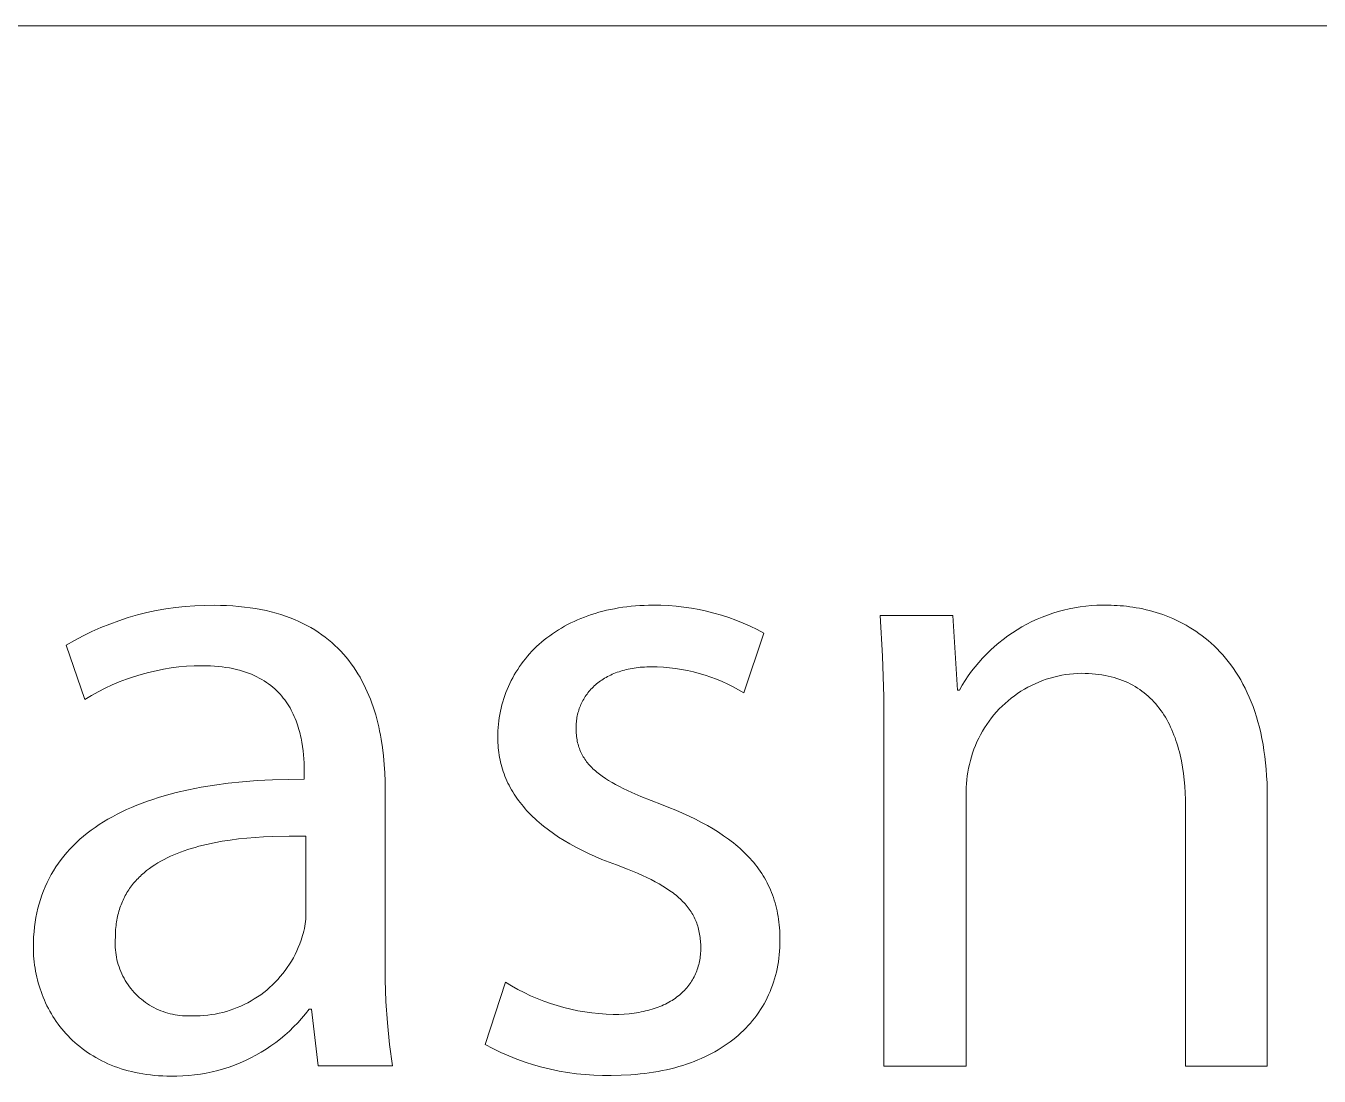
# Model space of a CAD drawing. Header units: millimetres. Extents: x -1893 to 2799, y -925 to 2353.
# Drawn here: x 2070.7 to 2136, y -846.5 to -793.5 of the extents above; entities that cross this region are included whole.
import ezdxf

# ---------------------------------------------------------------- set-up
doc = ezdxf.new("R2010")
doc.units = ezdxf.units.MM
doc.header["$MEASUREMENT"] = 0
doc.layers.add('Domyślny', color=7, linetype='Continuous', true_color=0x000000)

msp = doc.modelspace()

# ---------------------------------------------------------------- linework, layer by layer
at = {"layer": 'Domyślny', "color": 18, "lineweight": 15, "true_color": 0x000000}
for p, q in [((1025.42, -793.521), (2794.123, -793.521)), ((2075.836, -823.394), (2076.306, -823.258)), ((2076.306, -823.258), (2076.781, -823.139)), ((2076.781, -823.139), (2077.26, -823.036)), ((2077.26, -823.036), (2077.742, -822.95)), ((2077.742, -822.95), (2078.227, -822.881)), ((2078.227, -822.881), (2078.714, -822.828)), ((2078.714, -822.828), (2079.202, -822.792)), ((2079.202, -822.792), (2079.691, -822.773)), ((2079.691, -822.773), (2080.181, -822.771)), ((2080.181, -822.771), (2080.502, -822.775)), ((2080.502, -822.775), (2080.816, -822.785)), ((2080.816, -822.785), (2081.122, -822.802)), ((2081.122, -822.802), (2081.421, -822.826)), ((2081.421, -822.826), (2081.713, -822.856)), ((2081.713, -822.856), (2081.997, -822.893)), ((2081.997, -822.893), (2082.274, -822.935)), ((2082.274, -822.935), (2082.544, -822.984)), ((2082.544, -822.984), (2082.807, -823.04)), ((2082.807, -823.04), (2083.063, -823.101)), ((2083.063, -823.101), (2083.312, -823.167)), ((2083.312, -823.167), (2083.554, -823.24)), ((2083.554, -823.24), (2083.79, -823.318)), ((2083.79, -823.318), (2084.019, -823.402)), ((2098.878, -823.363), (2099.057, -823.298)), ((2099.057, -823.298), (2099.239, -823.235)), ((2099.239, -823.235), (2099.425, -823.177)), ((2099.425, -823.177), (2099.614, -823.122)), ((2099.614, -823.122), (2099.806, -823.071)), ((2099.806, -823.071), (2100.001, -823.023)), ((2100.001, -823.023), (2100.199, -822.98)), ((2100.199, -822.98), (2100.4, -822.94)), ((2100.4, -822.94), (2100.605, -822.904)), ((2100.605, -822.904), (2100.812, -822.872)), ((2100.812, -822.872), (2101.022, -822.845)), ((2101.022, -822.845), (2101.235, -822.821)), ((2101.235, -822.821), (2101.452, -822.802)), ((2101.452, -822.802), (2101.671, -822.786)), ((2101.671, -822.786), (2101.893, -822.776)), ((2101.893, -822.776), (2102.118, -822.769)), ((2102.118, -822.769), (2102.346, -822.767)), ((2102.346, -822.767), (2102.734, -822.771)), ((2102.734, -822.771), (2103.123, -822.788)), ((2103.123, -822.788), (2103.51, -822.818)), ((2103.51, -822.818), (2103.896, -822.861)), ((2103.896, -822.861), (2104.281, -822.917)), ((2104.281, -822.917), (2104.663, -822.986)), ((2104.663, -822.986), (2105.043, -823.068)), ((2105.043, -823.068), (2105.42, -823.163)), ((2105.42, -823.163), (2105.793, -823.27)), ((2105.793, -823.27), (2106.163, -823.39)), ((2113.927, -825.338), (2113.808, -823.282)), ((2113.808, -823.282), (2117.479, -823.282)), ((2117.479, -823.282), (2117.714, -827.048)), ((2121.991, -823.366), (2122.256, -823.265)), ((2122.256, -823.265), (2122.525, -823.173)), ((2122.525, -823.173), (2122.797, -823.089)), ((2122.797, -823.089), (2123.071, -823.016)), ((2123.071, -823.016), (2123.348, -822.951)), ((2123.348, -822.951), (2123.626, -822.896)), ((2123.626, -822.896), (2123.907, -822.851)), ((2123.907, -822.851), (2124.188, -822.815)), ((2124.188, -822.815), (2124.471, -822.788)), ((2124.471, -822.788), (2124.755, -822.771)), ((2124.755, -822.771), (2125.039, -822.764)), ((2125.039, -822.764), (2125.323, -822.767)), ((2125.323, -822.767), (2125.472, -822.768)), ((2125.472, -822.768), (2125.623, -822.772)), ((2125.623, -822.772), (2125.777, -822.78)), ((2125.777, -822.78), (2125.933, -822.79)), ((2125.933, -822.79), (2126.091, -822.803)), ((2126.091, -822.803), (2126.25, -822.82)), ((2126.25, -822.82), (2126.411, -822.84)), ((2126.411, -822.84), (2126.574, -822.863)), ((2126.574, -822.863), (2126.738, -822.89)), ((2126.738, -822.89), (2126.903, -822.92)), ((2126.903, -822.92), (2127.069, -822.955)), ((2127.069, -822.955), (2127.236, -822.993)), ((2127.236, -822.993), (2127.403, -823.034)), ((2127.403, -823.034), (2127.572, -823.08)), ((2127.572, -823.08), (2127.74, -823.13)), ((2127.74, -823.13), (2127.909, -823.184)), ((2127.909, -823.184), (2128.078, -823.242)), ((2128.078, -823.242), (2128.247, -823.304)), ((2128.247, -823.304), (2128.416, -823.371)), ((2074.009, -824.097), (2074.456, -823.898)), ((2074.456, -823.898), (2074.91, -823.714)), ((2074.91, -823.714), (2075.37, -823.546)), ((2075.37, -823.546), (2075.836, -823.394)), ((2084.019, -823.402), (2084.242, -823.491)), ((2084.242, -823.491), (2084.458, -823.585)), ((2084.458, -823.585), (2084.667, -823.684)), ((2084.667, -823.684), (2084.871, -823.789)), ((2084.871, -823.789), (2085.068, -823.898)), ((2085.068, -823.898), (2085.259, -824.012)), ((2097.562, -824.011), (2097.715, -823.919)), ((2097.715, -823.919), (2097.871, -823.829)), ((2097.871, -823.829), (2098.03, -823.744)), ((2098.03, -823.744), (2098.193, -823.661)), ((2098.193, -823.661), (2098.359, -823.581)), ((2098.359, -823.581), (2098.529, -823.505)), ((2098.529, -823.505), (2098.702, -823.433)), ((2098.702, -823.433), (2098.878, -823.363)), ((2106.163, -823.39), (2106.528, -823.523)), ((2106.528, -823.523), (2106.889, -823.667)), ((2106.889, -823.667), (2107.245, -823.824)), ((2107.245, -823.824), (2107.595, -823.993)), ((2107.595, -823.993), (2107.939, -824.173)), ((2120.724, -824.005), (2120.968, -823.86)), ((2120.968, -823.86), (2121.218, -823.724)), ((2121.218, -823.724), (2121.471, -823.596)), ((2121.471, -823.596), (2121.729, -823.477)), ((2121.729, -823.477), (2121.991, -823.366)), ((2128.416, -823.371), (2128.584, -823.443)), ((2128.584, -823.443), (2128.752, -823.519)), ((2128.752, -823.519), (2128.919, -823.599)), ((2128.919, -823.599), (2129.085, -823.685)), ((2129.085, -823.685), (2129.251, -823.775)), ((2129.251, -823.775), (2129.415, -823.871)), ((2129.415, -823.871), (2129.578, -823.971)), ((2129.578, -823.971), (2129.74, -824.077)), ((2072.713, -824.787), (2073.137, -824.542)), ((2073.137, -824.542), (2073.569, -824.312)), ((2073.569, -824.312), (2074.009, -824.097)), ((2085.259, -824.012), (2085.444, -824.131)), ((2085.444, -824.131), (2085.623, -824.255)), ((2085.623, -824.255), (2085.796, -824.383)), ((2085.796, -824.383), (2085.963, -824.515)), ((2085.963, -824.515), (2086.125, -824.651)), ((2086.125, -824.651), (2086.281, -824.792)), ((2096.59, -824.739), (2096.718, -824.627)), ((2096.718, -824.627), (2096.85, -824.517)), ((2096.85, -824.517), (2096.986, -824.41)), ((2096.986, -824.41), (2097.125, -824.306)), ((2097.125, -824.306), (2097.267, -824.205)), ((2097.267, -824.205), (2097.413, -824.106)), ((2097.413, -824.106), (2097.562, -824.011)), ((2107.939, -824.173), (2106.924, -827.188)), ((2119.8, -824.664), (2120.022, -824.488)), ((2120.022, -824.488), (2120.251, -824.319)), ((2120.251, -824.319), (2120.485, -824.158)), ((2120.485, -824.158), (2120.724, -824.005)), ((2129.74, -824.077), (2129.9, -824.187)), ((2129.9, -824.187), (2130.058, -824.303)), ((2130.058, -824.303), (2130.215, -824.425)), ((2130.215, -824.425), (2130.369, -824.552)), ((2130.369, -824.552), (2130.522, -824.685)), ((2073.65, -827.521), (2072.713, -824.787)), ((2086.281, -824.792), (2086.431, -824.937)), ((2086.431, -824.937), (2086.576, -825.085)), ((2086.576, -825.085), (2086.716, -825.238)), ((2086.716, -825.238), (2086.85, -825.394)), ((2096.003, -825.341), (2096.113, -825.216)), ((2096.113, -825.216), (2096.227, -825.093)), ((2096.227, -825.093), (2096.344, -824.972)), ((2096.344, -824.972), (2096.465, -824.855)), ((2096.465, -824.855), (2096.59, -824.739)), ((2118.973, -825.443), (2119.17, -825.238)), ((2119.17, -825.238), (2119.373, -825.039)), ((2119.373, -825.039), (2119.583, -824.848)), ((2119.583, -824.848), (2119.8, -824.664)), ((2130.522, -824.685), (2130.672, -824.823)), ((2130.672, -824.823), (2130.819, -824.967)), ((2130.819, -824.967), (2130.964, -825.117)), ((2130.964, -825.117), (2131.107, -825.273)), ((2131.107, -825.273), (2131.246, -825.435)), ((2078.017, -825.933), (2077.632, -825.995)), ((2078.404, -825.884), (2078.017, -825.933)), ((2078.792, -825.849), (2078.404, -825.884)), ((2079.182, -825.827), (2078.792, -825.849)), ((2079.572, -825.818), (2079.182, -825.827)), ((2079.786, -825.821), (2079.572, -825.818)), ((2079.995, -825.828), (2079.786, -825.821)), ((2080.197, -825.84), (2079.995, -825.828)), ((2080.394, -825.857), (2080.197, -825.84)), ((2080.585, -825.878), (2080.394, -825.857)), ((2080.771, -825.904), (2080.585, -825.878)), ((2080.951, -825.933), (2080.771, -825.904)), ((2081.126, -825.968), (2080.951, -825.933)), ((2086.85, -825.394), (2086.979, -825.554)), ((2086.979, -825.554), (2087.103, -825.717)), ((2087.103, -825.717), (2087.221, -825.883)), ((2087.221, -825.883), (2087.335, -826.053)), ((2095.508, -826.003), (2095.599, -825.866)), ((2095.599, -825.866), (2095.694, -825.731)), ((2095.694, -825.731), (2095.793, -825.599)), ((2095.793, -825.599), (2095.896, -825.469)), ((2095.896, -825.469), (2096.003, -825.341)), ((2101.283, -825.956), (2101.184, -825.975)), ((2101.384, -825.94), (2101.283, -825.956)), ((2101.487, -825.925), (2101.384, -825.94)), ((2101.591, -825.912), (2101.487, -825.925)), ((2101.697, -825.901), (2101.591, -825.912)), ((2101.805, -825.892), (2101.697, -825.901)), ((2101.914, -825.885), (2101.805, -825.892)), ((2102.025, -825.88), (2101.914, -825.885)), ((2102.138, -825.877), (2102.025, -825.88)), ((2102.252, -825.876), (2102.138, -825.877)), ((2102.559, -825.88), (2102.252, -825.876)), ((2102.866, -825.895), (2102.559, -825.88)), ((2103.172, -825.921), (2102.866, -825.895)), ((2103.477, -825.957), (2103.172, -825.921)), ((2103.781, -826.003), (2103.477, -825.957)), ((2113.989, -827.395), (2113.927, -825.338)), ((2118.427, -826.096), (2118.602, -825.872)), ((2118.602, -825.872), (2118.784, -825.654)), ((2118.784, -825.654), (2118.973, -825.443)), ((2131.246, -825.435), (2131.382, -825.603)), ((2131.382, -825.603), (2131.515, -825.778)), ((2131.515, -825.778), (2131.645, -825.959)), ((2075.751, -826.501), (2075.387, -826.64)), ((2076.12, -826.374), (2075.751, -826.501)), ((2076.493, -826.259), (2076.12, -826.374)), ((2076.869, -826.158), (2076.493, -826.259)), ((2077.249, -826.07), (2076.869, -826.158)), ((2077.632, -825.995), (2077.249, -826.07)), ((2081.295, -826.006), (2081.126, -825.968)), ((2081.459, -826.048), (2081.295, -826.006)), ((2081.617, -826.094), (2081.459, -826.048)), ((2081.771, -826.143), (2081.617, -826.094)), ((2081.919, -826.197), (2081.771, -826.143)), ((2082.063, -826.254), (2081.919, -826.197)), ((2082.201, -826.314), (2082.063, -826.254)), ((2082.335, -826.377), (2082.201, -826.314)), ((2082.464, -826.444), (2082.335, -826.377)), ((2082.588, -826.514), (2082.464, -826.444)), ((2082.708, -826.586), (2082.588, -826.514)), ((2082.824, -826.662), (2082.708, -826.586)), ((2087.335, -826.053), (2087.444, -826.226)), ((2087.444, -826.226), (2087.548, -826.401)), ((2087.548, -826.401), (2087.647, -826.58)), ((2087.647, -826.58), (2087.741, -826.761)), ((2095.108, -826.718), (2095.18, -826.571)), ((2095.18, -826.571), (2095.256, -826.426)), ((2095.256, -826.426), (2095.336, -826.283)), ((2095.336, -826.283), (2095.42, -826.142)), ((2095.42, -826.142), (2095.508, -826.003)), ((2099.689, -826.589), (2099.622, -826.638)), ((2099.757, -826.542), (2099.689, -826.589)), ((2099.827, -826.497), (2099.757, -826.542)), ((2099.899, -826.453), (2099.827, -826.497)), ((2099.973, -826.41), (2099.899, -826.453)), ((2100.048, -826.369), (2099.973, -826.41)), ((2100.125, -826.329), (2100.048, -826.369)), ((2100.204, -826.29), (2100.125, -826.329)), ((2100.284, -826.254), (2100.204, -826.29)), ((2100.367, -826.218), (2100.284, -826.254)), ((2100.451, -826.185), (2100.367, -826.218)), ((2100.536, -826.153), (2100.451, -826.185)), ((2100.624, -826.122), (2100.536, -826.153)), ((2100.713, -826.093), (2100.624, -826.122)), ((2100.804, -826.066), (2100.713, -826.093)), ((2100.896, -826.041), (2100.804, -826.066)), ((2100.991, -826.017), (2100.896, -826.041)), ((2101.087, -825.995), (2100.991, -826.017)), ((2101.184, -825.975), (2101.087, -825.995)), ((2104.083, -826.061), (2103.781, -826.003)), ((2104.382, -826.128), (2104.083, -826.061)), ((2104.679, -826.206), (2104.382, -826.128)), ((2104.974, -826.294), (2104.679, -826.206)), ((2105.265, -826.393), (2104.974, -826.294)), ((2105.552, -826.501), (2105.265, -826.393)), ((2105.836, -826.619), (2105.552, -826.501)), ((2117.95, -826.802), (2118.101, -826.562)), ((2118.101, -826.562), (2118.26, -826.326)), ((2118.26, -826.326), (2118.427, -826.096)), ((2122.002, -826.572), (2121.814, -826.646)), ((2122.193, -826.505), (2122.002, -826.572)), ((2122.386, -826.444), (2122.193, -826.505)), ((2122.58, -826.39), (2122.386, -826.444)), ((2122.777, -826.343), (2122.58, -826.39)), ((2122.975, -826.303), (2122.777, -826.343)), ((2123.174, -826.269), (2122.975, -826.303)), ((2123.374, -826.243), (2123.174, -826.269)), ((2123.575, -826.223), (2123.374, -826.243)), ((2123.777, -826.21), (2123.575, -826.223)), ((2123.979, -826.204), (2123.777, -826.21)), ((2124.159, -826.206), (2123.979, -826.204)), ((2124.335, -826.213), (2124.159, -826.206)), ((2124.508, -826.224), (2124.335, -826.213)), ((2124.677, -826.239), (2124.508, -826.224)), ((2124.842, -826.259), (2124.677, -826.239)), ((2125.004, -826.282), (2124.842, -826.259)), ((2125.162, -826.31), (2125.004, -826.282)), ((2125.317, -826.342), (2125.162, -826.31)), ((2125.469, -826.378), (2125.317, -826.342)), ((2125.617, -826.418), (2125.469, -826.378)), ((2125.761, -826.462), (2125.617, -826.418)), ((2125.902, -826.509), (2125.761, -826.462)), ((2126.04, -826.561), (2125.902, -826.509)), ((2126.175, -826.616), (2126.04, -826.561)), ((2131.645, -825.959), (2131.771, -826.146)), ((2131.771, -826.146), (2131.893, -826.34)), ((2131.893, -826.34), (2132.012, -826.54)), ((2132.012, -826.54), (2132.127, -826.747)), ((2074.326, -827.133), (2073.985, -827.321)), ((2074.674, -826.957), (2074.326, -827.133)), ((2075.028, -826.792), (2074.674, -826.957)), ((2075.387, -826.64), (2075.028, -826.792)), ((2082.935, -826.74), (2082.824, -826.662)), ((2083.041, -826.821), (2082.935, -826.74)), ((2083.144, -826.904), (2083.041, -826.821)), ((2083.242, -826.99), (2083.144, -826.904)), ((2083.337, -827.078), (2083.242, -826.99)), ((2083.427, -827.168), (2083.337, -827.078)), ((2083.513, -827.26), (2083.427, -827.168)), ((2083.596, -827.354), (2083.513, -827.26)), ((2087.741, -826.761), (2087.831, -826.946)), ((2087.831, -826.946), (2087.917, -827.132)), ((2087.917, -827.132), (2087.998, -827.321)), ((2094.859, -827.324), (2094.916, -827.17)), ((2094.916, -827.17), (2094.976, -827.017)), ((2094.976, -827.017), (2095.04, -826.867)), ((2095.04, -826.867), (2095.108, -826.718)), ((2099.01, -827.249), (2098.965, -827.312)), ((2099.056, -827.188), (2099.01, -827.249)), ((2099.105, -827.128), (2099.056, -827.188)), ((2099.155, -827.069), (2099.105, -827.128)), ((2099.207, -827.011), (2099.155, -827.069)), ((2099.261, -826.954), (2099.207, -827.011)), ((2099.317, -826.898), (2099.261, -826.954)), ((2099.374, -826.843), (2099.317, -826.898)), ((2099.434, -826.79), (2099.374, -826.843)), ((2099.495, -826.738), (2099.434, -826.79)), ((2099.558, -826.687), (2099.495, -826.738)), ((2099.622, -826.638), (2099.558, -826.687)), ((2106.115, -826.747), (2105.836, -826.619)), ((2106.389, -826.885), (2106.115, -826.747)), ((2106.659, -827.032), (2106.389, -826.885)), ((2106.924, -827.188), (2106.659, -827.032)), ((2117.714, -827.048), (2117.807, -827.048)), ((2117.807, -827.048), (2117.95, -826.802)), ((2120.749, -827.22), (2120.584, -827.336)), ((2120.918, -827.109), (2120.749, -827.22)), ((2121.09, -827.004), (2120.918, -827.109)), ((2121.267, -826.905), (2121.09, -827.004)), ((2121.446, -826.813), (2121.267, -826.905)), ((2121.629, -826.726), (2121.446, -826.813)), ((2121.814, -826.646), (2121.629, -826.726)), ((2126.306, -826.675), (2126.175, -826.616)), ((2126.434, -826.738), (2126.306, -826.675)), ((2126.559, -826.804), (2126.434, -826.738)), ((2126.68, -826.873), (2126.559, -826.804)), ((2126.799, -826.946), (2126.68, -826.873)), ((2126.914, -827.023), (2126.799, -826.946)), ((2127.026, -827.103), (2126.914, -827.023)), ((2127.134, -827.186), (2127.026, -827.103)), ((2127.24, -827.272), (2127.134, -827.186)), ((2132.127, -826.747), (2132.237, -826.961)), ((2132.237, -826.961), (2132.344, -827.182)), ((2132.344, -827.182), (2132.445, -827.41)), ((2073.985, -827.321), (2073.65, -827.521)), ((2083.675, -827.45), (2083.596, -827.354)), ((2083.75, -827.548), (2083.675, -827.45)), ((2083.822, -827.647), (2083.75, -827.548)), ((2083.89, -827.748), (2083.822, -827.647)), ((2083.955, -827.85), (2083.89, -827.748)), ((2084.016, -827.953), (2083.955, -827.85)), ((2087.998, -827.321), (2088.074, -827.513)), ((2088.074, -827.513), (2088.146, -827.706)), ((2088.146, -827.706), (2088.215, -827.902)), ((2088.215, -827.902), (2088.279, -828.1)), ((2094.675, -827.955), (2094.715, -827.795)), ((2094.715, -827.795), (2094.759, -827.636)), ((2094.759, -827.636), (2094.807, -827.479)), ((2094.807, -827.479), (2094.859, -827.324)), ((2098.646, -827.914), (2098.62, -827.986)), ((2098.674, -827.844), (2098.646, -827.914)), ((2098.703, -827.774), (2098.674, -827.844)), ((2098.735, -827.706), (2098.703, -827.774)), ((2098.769, -827.638), (2098.735, -827.706)), ((2098.804, -827.571), (2098.769, -827.638)), ((2098.842, -827.504), (2098.804, -827.571)), ((2098.881, -827.439), (2098.842, -827.504)), ((2098.922, -827.375), (2098.881, -827.439)), ((2098.965, -827.312), (2098.922, -827.375)), ((2113.995, -829.454), (2113.989, -827.395)), ((2119.966, -827.857), (2119.823, -828)), ((2120.114, -827.719), (2119.966, -827.857)), ((2120.266, -827.586), (2120.114, -827.719)), ((2120.423, -827.458), (2120.266, -827.586)), ((2120.584, -827.336), (2120.423, -827.458)), ((2127.343, -827.362), (2127.24, -827.272)), ((2127.443, -827.454), (2127.343, -827.362)), ((2127.539, -827.55), (2127.443, -827.454)), ((2127.633, -827.649), (2127.539, -827.55)), ((2127.723, -827.751), (2127.633, -827.649)), ((2127.811, -827.855), (2127.723, -827.751)), ((2127.896, -827.963), (2127.811, -827.855)), ((2132.445, -827.41), (2132.543, -827.644)), ((2132.543, -827.644), (2132.635, -827.886)), ((2132.635, -827.886), (2132.723, -828.136)), ((2084.074, -828.058), (2084.016, -827.953)), ((2084.129, -828.163), (2084.074, -828.058)), ((2084.181, -828.27), (2084.129, -828.163)), ((2084.23, -828.377), (2084.181, -828.27)), ((2084.277, -828.485), (2084.23, -828.377)), ((2084.32, -828.594), (2084.277, -828.485)), ((2088.279, -828.1), (2088.339, -828.299)), ((2088.339, -828.299), (2088.395, -828.501)), ((2088.395, -828.501), (2088.447, -828.704)), ((2094.556, -828.61), (2094.579, -828.444)), ((2094.579, -828.444), (2094.607, -828.28)), ((2094.607, -828.28), (2094.639, -828.117)), ((2094.639, -828.117), (2094.675, -827.955)), ((2098.49, -828.503), (2098.48, -828.58)), ((2098.503, -828.427), (2098.49, -828.503)), ((2098.518, -828.352), (2098.503, -828.427)), ((2098.534, -828.278), (2098.518, -828.352)), ((2098.553, -828.204), (2098.534, -828.278)), ((2098.573, -828.13), (2098.553, -828.204)), ((2098.595, -828.058), (2098.573, -828.13)), ((2098.62, -827.986), (2098.595, -828.058)), ((2119.426, -828.457), (2119.304, -828.618)), ((2119.553, -828.3), (2119.426, -828.457)), ((2119.686, -828.148), (2119.553, -828.3)), ((2119.823, -828), (2119.686, -828.148)), ((2127.978, -828.073), (2127.896, -827.963)), ((2128.057, -828.186), (2127.978, -828.073)), ((2128.133, -828.302), (2128.057, -828.186)), ((2128.207, -828.421), (2128.133, -828.302)), ((2128.277, -828.542), (2128.207, -828.421)), ((2128.345, -828.665), (2128.277, -828.542)), ((2132.723, -828.136), (2132.806, -828.392)), ((2132.806, -828.392), (2132.883, -828.656)), ((2084.36, -828.703), (2084.32, -828.594)), ((2084.398, -828.812), (2084.36, -828.703)), ((2084.434, -828.922), (2084.398, -828.812)), ((2084.466, -829.032), (2084.434, -828.922)), ((2084.497, -829.141), (2084.466, -829.032)), ((2084.525, -829.251), (2084.497, -829.141)), ((2088.447, -828.704), (2088.495, -828.908)), ((2088.495, -828.908), (2088.54, -829.114)), ((2088.54, -829.114), (2088.581, -829.322)), ((2094.504, -829.283), (2094.511, -829.113)), ((2094.511, -829.113), (2094.522, -828.944)), ((2094.522, -828.944), (2094.537, -828.776)), ((2094.537, -828.776), (2094.556, -828.61)), ((2098.456, -828.891), (2098.455, -828.97)), ((2098.455, -828.97), (2098.456, -829.057)), ((2098.459, -828.812), (2098.456, -828.891)), ((2098.456, -829.057), (2098.459, -829.144)), ((2098.464, -828.734), (2098.459, -828.812)), ((2098.459, -829.144), (2098.464, -829.229)), ((2098.471, -828.657), (2098.464, -828.734)), ((2098.48, -828.58), (2098.471, -828.657)), ((2118.973, -829.126), (2118.875, -829.303)), ((2119.078, -828.953), (2118.973, -829.126)), ((2119.188, -828.784), (2119.078, -828.953)), ((2119.304, -828.618), (2119.188, -828.784)), ((2128.41, -828.791), (2128.345, -828.665)), ((2128.473, -828.919), (2128.41, -828.791)), ((2128.532, -829.05), (2128.473, -828.919)), ((2128.589, -829.183), (2128.532, -829.05)), ((2128.644, -829.319), (2128.589, -829.183)), ((2132.883, -828.656), (2132.955, -828.928)), ((2132.955, -828.928), (2133.022, -829.207)), ((2133.022, -829.207), (2133.083, -829.494)), ((2084.551, -829.361), (2084.525, -829.251)), ((2084.575, -829.47), (2084.551, -829.361)), ((2084.616, -829.687), (2084.575, -829.47)), ((2084.65, -829.901), (2084.616, -829.687)), ((2088.581, -829.322), (2088.618, -829.53)), ((2088.618, -829.53), (2088.683, -829.95)), ((2094.502, -829.454), (2094.504, -829.283)), ((2094.504, -829.581), (2094.502, -829.454)), ((2094.508, -829.707), (2094.504, -829.581)), ((2094.515, -829.833), (2094.508, -829.707)), ((2094.525, -829.958), (2094.515, -829.833)), ((2098.464, -829.229), (2098.471, -829.312)), ((2098.471, -829.312), (2098.48, -829.394)), ((2098.48, -829.394), (2098.491, -829.475)), ((2098.491, -829.475), (2098.504, -829.554)), ((2098.504, -829.554), (2098.519, -829.632)), ((2098.519, -829.632), (2098.536, -829.709)), ((2098.536, -829.709), (2098.555, -829.784)), ((2098.555, -829.784), (2098.576, -829.858)), ((2098.576, -829.858), (2098.599, -829.931)), ((2113.995, -846.031), (2113.995, -829.454)), ((2118.617, -829.851), (2118.544, -830.039)), ((2118.697, -829.665), (2118.617, -829.851)), ((2118.783, -829.482), (2118.697, -829.665)), ((2118.875, -829.303), (2118.783, -829.482)), ((2128.696, -829.456), (2128.644, -829.319)), ((2128.745, -829.596), (2128.696, -829.456)), ((2128.792, -829.737), (2128.745, -829.596)), ((2128.836, -829.881), (2128.792, -829.737)), ((2133.083, -829.494), (2133.138, -829.789)), ((2133.138, -829.789), (2133.187, -830.091)), ((2084.676, -830.112), (2084.65, -829.901)), ((2084.696, -830.319), (2084.676, -830.112)), ((2084.711, -830.52), (2084.696, -830.319)), ((2084.721, -830.715), (2084.711, -830.52)), ((2088.683, -829.95), (2088.735, -830.374)), ((2088.735, -830.374), (2088.773, -830.8)), ((2094.538, -830.082), (2094.525, -829.958)), ((2094.553, -830.206), (2094.538, -830.082)), ((2094.572, -830.329), (2094.553, -830.206)), ((2094.593, -830.451), (2094.572, -830.329)), ((2094.618, -830.572), (2094.593, -830.451)), ((2098.599, -829.931), (2098.624, -830.003)), ((2098.624, -830.003), (2098.651, -830.074)), ((2098.651, -830.074), (2098.68, -830.143)), ((2098.68, -830.143), (2098.712, -830.212)), ((2098.712, -830.212), (2098.745, -830.279)), ((2098.745, -830.279), (2098.78, -830.346)), ((2098.78, -830.346), (2098.818, -830.411)), ((2098.818, -830.411), (2098.857, -830.476)), ((2098.857, -830.476), (2098.899, -830.539)), ((2118.417, -830.423), (2118.362, -830.611)), ((2118.477, -830.23), (2118.417, -830.423)), ((2118.544, -830.039), (2118.477, -830.23)), ((2128.878, -830.027), (2128.836, -829.881)), ((2128.917, -830.174), (2128.878, -830.027)), ((2128.953, -830.324), (2128.917, -830.174)), ((2129.02, -830.628), (2128.953, -830.324)), ((2133.187, -830.091), (2133.231, -830.402)), ((2133.231, -830.402), (2133.268, -830.721)), ((2084.726, -830.904), (2084.721, -830.715)), ((2084.728, -831.084), (2084.726, -830.904)), ((2084.728, -831.552), (2084.728, -831.084)), ((2088.773, -830.8), (2088.8, -831.227)), ((2094.645, -830.693), (2094.618, -830.572)), ((2094.675, -830.813), (2094.645, -830.693)), ((2094.708, -830.932), (2094.675, -830.813)), ((2094.744, -831.05), (2094.708, -830.932)), ((2094.782, -831.167), (2094.744, -831.05)), ((2094.824, -831.284), (2094.782, -831.167)), ((2098.899, -830.539), (2098.943, -830.602)), ((2098.943, -830.602), (2098.989, -830.664)), ((2098.989, -830.664), (2099.037, -830.725)), ((2099.037, -830.725), (2099.087, -830.785)), ((2099.087, -830.785), (2099.139, -830.844)), ((2099.139, -830.844), (2099.194, -830.903)), ((2099.194, -830.903), (2099.25, -830.961)), ((2099.25, -830.961), (2099.309, -831.018)), ((2099.309, -831.018), (2099.37, -831.075)), ((2099.37, -831.075), (2099.433, -831.131)), ((2099.433, -831.131), (2099.498, -831.186)), ((2118.272, -830.994), (2118.236, -831.187)), ((2118.314, -830.802), (2118.272, -830.994)), ((2118.362, -830.611), (2118.314, -830.802)), ((2129.076, -830.939), (2129.02, -830.628)), ((2129.124, -831.256), (2129.076, -830.939)), ((2133.268, -830.721), (2133.298, -831.047)), ((2133.298, -831.047), (2133.322, -831.382)), ((2080.205, -831.845), (2080.9, -831.752)), ((2080.9, -831.752), (2081.619, -831.677)), ((2081.619, -831.677), (2082.361, -831.619)), ((2082.361, -831.619), (2083.127, -831.579)), ((2083.127, -831.579), (2083.916, -831.557)), ((2083.916, -831.557), (2084.728, -831.552)), ((2088.8, -831.227), (2088.816, -831.655)), ((2088.816, -831.655), (2088.821, -832.084)), ((2094.868, -831.4), (2094.824, -831.284)), ((2094.916, -831.515), (2094.868, -831.4)), ((2094.966, -831.629), (2094.916, -831.515)), ((2095.019, -831.743), (2094.966, -831.629)), ((2095.076, -831.855), (2095.019, -831.743)), ((2099.498, -831.186), (2099.565, -831.241)), ((2099.565, -831.241), (2099.635, -831.295)), ((2099.635, -831.295), (2099.707, -831.349)), ((2099.707, -831.349), (2099.781, -831.403)), ((2099.781, -831.403), (2099.935, -831.508)), ((2099.935, -831.508), (2100.098, -831.612)), ((2100.098, -831.612), (2100.271, -831.714)), ((2100.271, -831.714), (2100.452, -831.816)), ((2100.452, -831.816), (2100.642, -831.917)), ((2118.165, -831.771), (2118.154, -831.967)), ((2118.183, -831.576), (2118.165, -831.771)), ((2118.206, -831.381), (2118.183, -831.576)), ((2118.236, -831.187), (2118.206, -831.381)), ((2129.162, -831.58), (2129.124, -831.256)), ((2129.192, -831.908), (2129.162, -831.58)), ((2133.322, -831.382), (2133.34, -831.726)), ((2133.34, -831.726), (2133.35, -832.078)), ((2077.092, -832.565), (2077.376, -832.474)), ((2077.376, -832.474), (2077.666, -832.387)), ((2077.666, -832.387), (2077.962, -832.305)), ((2077.962, -832.305), (2078.264, -832.226)), ((2078.264, -832.226), (2078.887, -832.082)), ((2078.887, -832.082), (2079.534, -831.955)), ((2079.534, -831.955), (2080.205, -831.845)), ((2088.821, -832.084), (2088.821, -840.583)), ((2095.135, -831.967), (2095.076, -831.855)), ((2095.197, -832.078), (2095.135, -831.967)), ((2095.262, -832.188), (2095.197, -832.078)), ((2095.329, -832.297), (2095.262, -832.188)), ((2095.4, -832.406), (2095.329, -832.297)), ((2095.474, -832.513), (2095.4, -832.406)), ((2100.642, -831.917), (2100.841, -832.017)), ((2100.841, -832.017), (2101.267, -832.217)), ((2101.267, -832.217), (2101.73, -832.418)), ((2101.73, -832.418), (2102.768, -832.829)), ((2118.154, -831.967), (2118.15, -832.164)), ((2118.15, -832.164), (2118.151, -832.36)), ((2118.151, -832.36), (2118.151, -846.031)), ((2129.212, -832.242), (2129.192, -831.908)), ((2129.225, -832.58), (2129.212, -832.242)), ((2133.35, -832.078), (2133.354, -832.438)), ((2133.354, -832.438), (2133.354, -846.031)), ((2075.521, -833.2), (2075.767, -833.084)), ((2075.767, -833.084), (2076.019, -832.972)), ((2076.019, -832.972), (2076.278, -832.864)), ((2076.278, -832.864), (2076.543, -832.76)), ((2076.543, -832.76), (2076.815, -832.661)), ((2076.815, -832.661), (2077.092, -832.565)), ((2095.551, -832.62), (2095.474, -832.513)), ((2095.63, -832.726), (2095.551, -832.62)), ((2095.713, -832.83), (2095.63, -832.726)), ((2095.799, -832.934), (2095.713, -832.83)), ((2095.887, -833.037), (2095.799, -832.934)), ((2095.979, -833.139), (2095.887, -833.037)), ((2096.073, -833.241), (2095.979, -833.139)), ((2102.768, -832.829), (2103.132, -832.971)), ((2103.132, -832.971), (2103.486, -833.116)), ((2103.486, -833.116), (2103.829, -833.264)), ((2129.229, -832.923), (2129.225, -832.58)), ((2129.229, -846.031), (2129.229, -832.923)), ((2074.385, -833.841), (2074.599, -833.705)), ((2074.599, -833.705), (2074.82, -833.572)), ((2074.82, -833.572), (2075.047, -833.444)), ((2075.047, -833.444), (2075.281, -833.32)), ((2075.281, -833.32), (2075.521, -833.2)), ((2096.171, -833.341), (2096.073, -833.241)), ((2096.271, -833.44), (2096.171, -833.341)), ((2096.375, -833.538), (2096.271, -833.44)), ((2096.481, -833.636), (2096.375, -833.538)), ((2096.591, -833.732), (2096.481, -833.636)), ((2096.703, -833.828), (2096.591, -833.732)), ((2103.829, -833.264), (2104.16, -833.415)), ((2104.16, -833.415), (2104.479, -833.57)), ((2104.479, -833.57), (2104.788, -833.728)), ((2104.788, -833.728), (2105.085, -833.89)), ((2073.411, -834.583), (2073.592, -834.427)), ((2073.592, -834.427), (2073.781, -834.274)), ((2073.781, -834.274), (2073.976, -834.126)), ((2073.976, -834.126), (2074.177, -833.981)), ((2074.177, -833.981), (2074.385, -833.841)), ((2083.111, -834.439), (2082.683, -834.459)), ((2083.969, -834.421), (2083.111, -834.439)), ((2084.821, -834.427), (2083.969, -834.421)), ((2084.821, -838.365), (2084.821, -834.427)), ((2096.818, -833.922), (2096.703, -833.828)), ((2097.058, -834.108), (2096.818, -833.922)), ((2097.31, -834.29), (2097.058, -834.108)), ((2097.574, -834.468), (2097.31, -834.29)), ((2105.085, -833.89), (2105.37, -834.056)), ((2105.37, -834.056), (2105.644, -834.226)), ((2105.644, -834.226), (2105.907, -834.401)), ((2105.907, -834.401), (2106.158, -834.58)), ((2072.749, -835.249), (2072.905, -835.077)), ((2072.905, -835.077), (2073.067, -834.908)), ((2073.067, -834.908), (2073.235, -834.744)), ((2073.235, -834.744), (2073.411, -834.583)), ((2079.032, -835.043), (2078.848, -835.101)), ((2079.218, -834.988), (2079.032, -835.043)), ((2079.407, -834.936), (2079.218, -834.988)), ((2079.792, -834.841), (2079.407, -834.936)), ((2080.186, -834.757), (2079.792, -834.841)), ((2080.588, -834.683), (2080.186, -834.757)), ((2080.998, -834.62), (2080.588, -834.683)), ((2081.413, -834.566), (2080.998, -834.62)), ((2081.833, -834.522), (2081.413, -834.566)), ((2082.256, -834.486), (2081.833, -834.522)), ((2082.683, -834.459), (2082.256, -834.486)), ((2097.851, -834.641), (2097.574, -834.468)), ((2098.139, -834.811), (2097.851, -834.641)), ((2098.44, -834.976), (2098.139, -834.811)), ((2098.753, -835.137), (2098.44, -834.976)), ((2106.158, -834.58), (2106.28, -834.671)), ((2106.28, -834.671), (2106.398, -834.763)), ((2106.398, -834.763), (2106.514, -834.857)), ((2106.514, -834.857), (2106.626, -834.952)), ((2106.626, -834.952), (2106.736, -835.048)), ((2106.736, -835.048), (2106.843, -835.145)), ((2072.323, -835.789), (2072.459, -835.605)), ((2072.459, -835.605), (2072.601, -835.425)), ((2072.601, -835.425), (2072.749, -835.249)), ((2077.497, -835.683), (2077.344, -835.771)), ((2077.653, -835.598), (2077.497, -835.683)), ((2077.813, -835.517), (2077.653, -835.598)), ((2077.977, -835.439), (2077.813, -835.517)), ((2078.145, -835.365), (2077.977, -835.439)), ((2078.316, -835.294), (2078.145, -835.365)), ((2078.49, -835.227), (2078.316, -835.294)), ((2078.668, -835.162), (2078.49, -835.227)), ((2078.848, -835.101), (2078.668, -835.162)), ((2099.078, -835.294), (2098.753, -835.137)), ((2099.415, -835.446), (2099.078, -835.294)), ((2099.765, -835.594), (2099.415, -835.446)), ((2100.127, -835.737), (2099.765, -835.594)), ((2100.502, -835.876), (2100.127, -835.737)), ((2106.843, -835.145), (2106.947, -835.244)), ((2106.947, -835.244), (2107.048, -835.344)), ((2107.048, -835.344), (2107.147, -835.445)), ((2107.147, -835.445), (2107.242, -835.547)), ((2107.242, -835.547), (2107.334, -835.651)), ((2107.334, -835.651), (2107.424, -835.757)), ((2071.849, -836.563), (2071.958, -836.364)), ((2071.958, -836.364), (2072.073, -836.169)), ((2072.073, -836.169), (2072.195, -835.977)), ((2072.195, -835.977), (2072.323, -835.789)), ((2076.52, -836.38), (2076.458, -836.437)), ((2076.582, -836.324), (2076.52, -836.38)), ((2076.646, -836.269), (2076.582, -836.324)), ((2076.71, -836.215), (2076.646, -836.269)), ((2076.776, -836.162), (2076.71, -836.215)), ((2076.912, -836.058), (2076.776, -836.162)), ((2077.052, -835.959), (2076.912, -836.058)), ((2077.196, -835.863), (2077.052, -835.959)), ((2077.344, -835.771), (2077.196, -835.863)), ((2101.054, -836.086), (2100.502, -835.876)), ((2101.564, -836.298), (2101.054, -836.086)), ((2101.803, -836.404), (2101.564, -836.298)), ((2102.031, -836.511), (2101.803, -836.404)), ((2107.424, -835.757), (2107.511, -835.864)), ((2107.511, -835.864), (2107.594, -835.972)), ((2107.594, -835.972), (2107.675, -836.081)), ((2107.675, -836.081), (2107.753, -836.193)), ((2107.753, -836.193), (2107.828, -836.305)), ((2107.828, -836.305), (2107.9, -836.419)), ((2071.566, -837.185), (2071.653, -836.974)), ((2071.653, -836.974), (2071.748, -836.767)), ((2071.748, -836.767), (2071.849, -836.563)), ((2075.965, -836.998), (2075.917, -837.066)), ((2076.015, -836.932), (2075.965, -836.998)), ((2076.066, -836.866), (2076.015, -836.932)), ((2076.118, -836.802), (2076.066, -836.866)), ((2076.171, -836.738), (2076.118, -836.802)), ((2076.226, -836.676), (2076.171, -836.738)), ((2076.282, -836.615), (2076.226, -836.676)), ((2076.34, -836.555), (2076.282, -836.615)), ((2076.399, -836.495), (2076.34, -836.555)), ((2076.458, -836.437), (2076.399, -836.495)), ((2102.25, -836.619), (2102.031, -836.511)), ((2102.458, -836.728), (2102.25, -836.619)), ((2102.656, -836.837), (2102.458, -836.728)), ((2102.845, -836.949), (2102.656, -836.837)), ((2103.023, -837.061), (2102.845, -836.949)), ((2107.9, -836.419), (2107.97, -836.535)), ((2107.97, -836.535), (2108.036, -836.652)), ((2108.036, -836.652), (2108.099, -836.771)), ((2108.099, -836.771), (2108.16, -836.892)), ((2108.16, -836.892), (2108.217, -837.014)), ((2108.217, -837.014), (2108.272, -837.138)), ((2071.344, -837.84), (2071.411, -837.617)), ((2071.411, -837.617), (2071.485, -837.399)), ((2071.485, -837.399), (2071.566, -837.185)), ((2075.584, -837.647), (2075.549, -837.725)), ((2075.621, -837.571), (2075.584, -837.647)), ((2075.659, -837.495), (2075.621, -837.571)), ((2075.698, -837.421), (2075.659, -837.495)), ((2075.739, -837.347), (2075.698, -837.421)), ((2075.781, -837.275), (2075.739, -837.347)), ((2075.825, -837.204), (2075.781, -837.275)), ((2075.871, -837.135), (2075.825, -837.204)), ((2075.917, -837.066), (2075.871, -837.135)), ((2103.192, -837.176), (2103.023, -837.061)), ((2103.273, -837.234), (2103.192, -837.176)), ((2103.352, -837.292), (2103.273, -837.234)), ((2103.428, -837.351), (2103.352, -837.292)), ((2103.502, -837.41), (2103.428, -837.351)), ((2103.574, -837.47), (2103.502, -837.41)), ((2103.643, -837.53), (2103.574, -837.47)), ((2103.71, -837.591), (2103.643, -837.53)), ((2103.775, -837.653), (2103.71, -837.591)), ((2103.838, -837.715), (2103.775, -837.653)), ((2108.272, -837.138), (2108.324, -837.263)), ((2108.324, -837.263), (2108.372, -837.39)), ((2108.372, -837.39), (2108.418, -837.519)), ((2108.418, -837.519), (2108.461, -837.65)), ((2108.461, -837.65), (2108.501, -837.782)), ((2071.185, -838.528), (2071.231, -838.295)), ((2071.231, -838.295), (2071.284, -838.065)), ((2071.284, -838.065), (2071.344, -837.84)), ((2075.349, -838.303), (2075.327, -838.39)), ((2075.373, -838.217), (2075.349, -838.303)), ((2075.398, -838.132), (2075.373, -838.217)), ((2075.425, -838.048), (2075.398, -838.132)), ((2075.454, -837.965), (2075.425, -838.048)), ((2075.484, -837.884), (2075.454, -837.965)), ((2075.516, -837.804), (2075.484, -837.884)), ((2075.549, -837.725), (2075.516, -837.804)), ((2103.898, -837.778), (2103.838, -837.715)), ((2103.956, -837.841), (2103.898, -837.778)), ((2104.012, -837.906), (2103.956, -837.841)), ((2104.066, -837.97), (2104.012, -837.906)), ((2104.118, -838.036), (2104.066, -837.97)), ((2104.167, -838.102), (2104.118, -838.036)), ((2104.215, -838.169), (2104.167, -838.102)), ((2104.26, -838.237), (2104.215, -838.169)), ((2104.303, -838.306), (2104.26, -838.237)), ((2104.344, -838.376), (2104.303, -838.306)), ((2108.501, -837.782), (2108.538, -837.916)), ((2108.538, -837.916), (2108.572, -838.052)), ((2108.572, -838.052), (2108.603, -838.19)), ((2108.603, -838.19), (2108.631, -838.329)), ((2108.631, -838.329), (2108.657, -838.471)), ((2071.089, -839.25), (2071.113, -839.006)), ((2071.113, -839.006), (2071.145, -838.765)), ((2071.145, -838.765), (2071.185, -838.528)), ((2075.23, -838.94), (2075.22, -839.036)), ((2075.242, -838.845), (2075.23, -838.94)), ((2075.255, -838.752), (2075.242, -838.845)), ((2075.271, -838.66), (2075.255, -838.752)), ((2075.288, -838.568), (2075.271, -838.66)), ((2075.306, -838.479), (2075.288, -838.568)), ((2075.327, -838.39), (2075.306, -838.479)), ((2084.742, -839.092), (2084.765, -838.972)), ((2084.765, -838.972), (2084.784, -838.851)), ((2084.784, -838.851), (2084.799, -838.73)), ((2084.799, -838.73), (2084.81, -838.608)), ((2084.81, -838.608), (2084.818, -838.487)), ((2084.818, -838.487), (2084.821, -838.365)), ((2104.383, -838.446), (2104.344, -838.376)), ((2104.42, -838.517), (2104.383, -838.446)), ((2104.455, -838.589), (2104.42, -838.517)), ((2104.488, -838.662), (2104.455, -838.589)), ((2104.518, -838.736), (2104.488, -838.662)), ((2104.547, -838.811), (2104.518, -838.736)), ((2104.574, -838.887), (2104.547, -838.811)), ((2104.599, -838.964), (2104.574, -838.887)), ((2104.622, -839.042), (2104.599, -838.964)), ((2108.657, -838.471), (2108.679, -838.614)), ((2108.679, -838.614), (2108.698, -838.759)), ((2108.698, -838.759), (2108.714, -838.907)), ((2108.714, -838.907), (2108.728, -839.056)), ((2071.06, -839.75), (2071.071, -839.498)), ((2071.071, -839.498), (2071.089, -839.25)), ((2075.189, -839.662), (2075.185, -839.788)), ((2075.197, -839.536), (2075.189, -839.662)), ((2075.198, -839.434), (2075.197, -839.536)), ((2075.201, -839.332), (2075.198, -839.434)), ((2075.205, -839.232), (2075.201, -839.332)), ((2075.212, -839.134), (2075.205, -839.232)), ((2075.22, -839.036), (2075.212, -839.134)), ((2084.571, -839.677), (2084.613, -839.562)), ((2084.613, -839.562), (2084.651, -839.446)), ((2084.651, -839.446), (2084.685, -839.329)), ((2084.685, -839.329), (2084.716, -839.211)), ((2084.716, -839.211), (2084.742, -839.092)), ((2104.643, -839.121), (2104.622, -839.042)), ((2104.662, -839.201), (2104.643, -839.121)), ((2104.679, -839.282), (2104.662, -839.201)), ((2104.695, -839.364), (2104.679, -839.282)), ((2104.708, -839.447), (2104.695, -839.364)), ((2104.72, -839.532), (2104.708, -839.447)), ((2104.73, -839.617), (2104.72, -839.532)), ((2104.738, -839.704), (2104.73, -839.617)), ((2108.728, -839.056), (2108.738, -839.207)), ((2108.738, -839.207), (2108.746, -839.36)), ((2108.746, -839.36), (2108.75, -839.515)), ((2108.75, -839.515), (2108.752, -839.672)), ((2071.056, -840.005), (2071.06, -839.75)), ((2071.058, -840.16), (2071.056, -840.005)), ((2071.063, -840.314), (2071.058, -840.16)), ((2071.072, -840.468), (2071.063, -840.314)), ((2075.185, -839.788), (2075.186, -839.914)), ((2075.186, -839.914), (2075.19, -840.039)), ((2075.19, -840.039), (2075.2, -840.165)), ((2075.2, -840.165), (2075.213, -840.29)), ((2075.213, -840.29), (2075.231, -840.414)), ((2084.272, -840.389), (2084.356, -840.215)), ((2084.356, -840.215), (2084.434, -840.038)), ((2084.434, -840.038), (2084.506, -839.859)), ((2084.506, -839.859), (2084.571, -839.677)), ((2104.744, -839.792), (2104.738, -839.704)), ((2104.742, -840.324), (2104.748, -840.237)), ((2104.748, -839.881), (2104.744, -839.792)), ((2104.751, -839.971), (2104.748, -839.881)), ((2104.748, -840.237), (2104.751, -840.15)), ((2104.752, -840.063), (2104.751, -839.971)), ((2104.751, -840.15), (2104.752, -840.063)), ((2108.731, -840.227), (2108.715, -840.408)), ((2108.742, -840.044), (2108.731, -840.227)), ((2108.749, -839.859), (2108.742, -840.044)), ((2108.752, -839.672), (2108.749, -839.859)), ((2071.084, -840.622), (2071.072, -840.468)), ((2071.1, -840.775), (2071.084, -840.622)), ((2071.119, -840.928), (2071.1, -840.775)), ((2071.141, -841.08), (2071.119, -840.928)), ((2075.231, -840.414), (2075.253, -840.538)), ((2075.253, -840.538), (2075.279, -840.661)), ((2075.279, -840.661), (2075.31, -840.783)), ((2075.31, -840.783), (2075.344, -840.904)), ((2075.344, -840.904), (2075.383, -841.024)), ((2083.878, -841.053), (2083.985, -840.892)), ((2083.985, -840.892), (2084.086, -840.727)), ((2084.086, -840.727), (2084.182, -840.56)), ((2084.182, -840.56), (2084.272, -840.389)), ((2088.821, -840.583), (2088.823, -841.674)), ((2104.626, -840.989), (2104.648, -840.909)), ((2104.648, -840.909), (2104.668, -840.828)), ((2104.668, -840.828), (2104.685, -840.746)), ((2104.685, -840.746), (2104.701, -840.663)), ((2104.701, -840.663), (2104.715, -840.579)), ((2104.715, -840.579), (2104.726, -840.495)), ((2104.726, -840.495), (2104.735, -840.41)), ((2104.735, -840.41), (2104.742, -840.324)), ((2108.641, -840.94), (2108.607, -841.114)), ((2108.67, -840.765), (2108.641, -840.94)), ((2108.695, -840.587), (2108.67, -840.765)), ((2108.715, -840.408), (2108.695, -840.587)), ((2071.167, -841.232), (2071.141, -841.08)), ((2071.196, -841.383), (2071.167, -841.232)), ((2071.229, -841.534), (2071.196, -841.383)), ((2071.265, -841.683), (2071.229, -841.534)), ((2075.383, -841.024), (2075.426, -841.142)), ((2075.426, -841.142), (2075.473, -841.259)), ((2075.473, -841.259), (2075.524, -841.374)), ((2075.524, -841.374), (2075.579, -841.487)), ((2075.579, -841.487), (2075.638, -841.599)), ((2075.638, -841.599), (2075.7, -841.708)), ((2083.397, -841.657), (2083.525, -841.512)), ((2083.525, -841.512), (2083.648, -841.363)), ((2083.648, -841.363), (2083.766, -841.21)), ((2083.766, -841.21), (2083.878, -841.053)), ((2104.334, -841.673), (2104.375, -841.601)), ((2104.375, -841.601), (2104.414, -841.528)), ((2104.414, -841.528), (2104.45, -841.454)), ((2104.45, -841.454), (2104.485, -841.379)), ((2104.485, -841.379), (2104.517, -841.303)), ((2104.517, -841.303), (2104.548, -841.226)), ((2104.548, -841.226), (2104.576, -841.148)), ((2104.576, -841.148), (2104.602, -841.069)), ((2104.602, -841.069), (2104.626, -840.989)), ((2108.479, -841.622), (2108.428, -841.788)), ((2108.526, -841.455), (2108.479, -841.622)), ((2108.569, -841.286), (2108.526, -841.455)), ((2108.607, -841.114), (2108.569, -841.286)), ((2071.304, -841.832), (2071.265, -841.683)), ((2071.347, -841.98), (2071.304, -841.832)), ((2071.394, -842.126), (2071.347, -841.98)), ((2071.444, -842.272), (2071.394, -842.126)), ((2071.497, -842.416), (2071.444, -842.272)), ((2075.7, -841.708), (2075.766, -841.815)), ((2075.766, -841.815), (2075.836, -841.92)), ((2075.836, -841.92), (2075.91, -842.022)), ((2075.91, -842.022), (2075.986, -842.121)), ((2075.986, -842.121), (2076.067, -842.218)), ((2076.067, -842.218), (2076.15, -842.312)), ((2082.688, -842.311), (2082.838, -842.19)), ((2082.838, -842.19), (2082.985, -842.064)), ((2082.985, -842.064), (2083.127, -841.933)), ((2083.127, -841.933), (2083.265, -841.797)), ((2083.265, -841.797), (2083.397, -841.657)), ((2088.823, -841.674), (2088.859, -842.764)), ((2093.862, -844.938), (2094.893, -841.797)), ((2094.893, -841.797), (2095.2, -841.983)), ((2095.2, -841.983), (2095.514, -842.158)), ((2095.514, -842.158), (2095.833, -842.322)), ((2103.804, -842.329), (2103.867, -842.269)), ((2103.867, -842.269), (2103.927, -842.208)), ((2103.927, -842.208), (2103.986, -842.145)), ((2103.986, -842.145), (2104.042, -842.081)), ((2104.042, -842.081), (2104.096, -842.016)), ((2104.096, -842.016), (2104.148, -841.95)), ((2104.148, -841.95), (2104.198, -841.882)), ((2104.198, -841.882), (2104.245, -841.813)), ((2104.245, -841.813), (2104.29, -841.744)), ((2104.29, -841.744), (2104.334, -841.673)), ((2108.248, -842.27), (2108.179, -842.427)), ((2108.312, -842.112), (2108.248, -842.27)), ((2108.372, -841.951), (2108.312, -842.112)), ((2108.428, -841.788), (2108.372, -841.951)), ((2071.553, -842.559), (2071.497, -842.416)), ((2071.613, -842.701), (2071.553, -842.559)), ((2071.677, -842.842), (2071.613, -842.701)), ((2071.744, -842.981), (2071.677, -842.842)), ((2076.15, -842.312), (2076.237, -842.404)), ((2076.237, -842.404), (2076.327, -842.492)), ((2076.327, -842.492), (2076.419, -842.577)), ((2076.419, -842.577), (2076.515, -842.659)), ((2076.515, -842.659), (2076.614, -842.737)), ((2076.614, -842.737), (2076.715, -842.812)), ((2076.715, -842.812), (2076.818, -842.884)), ((2076.818, -842.884), (2076.924, -842.951)), ((2081.53, -843.003), (2081.705, -842.921)), ((2081.705, -842.921), (2081.877, -842.834)), ((2081.877, -842.834), (2082.046, -842.74)), ((2082.046, -842.74), (2082.212, -842.641)), ((2082.212, -842.641), (2082.374, -842.536)), ((2082.374, -842.536), (2082.533, -842.426)), ((2082.533, -842.426), (2082.688, -842.311)), ((2088.859, -842.764), (2088.931, -843.853)), ((2095.833, -842.322), (2096.157, -842.476)), ((2096.157, -842.476), (2096.487, -842.618)), ((2096.487, -842.618), (2096.821, -842.75)), ((2096.821, -842.75), (2097.159, -842.87)), ((2097.159, -842.87), (2097.501, -842.978)), ((2102.878, -842.94), (2102.967, -842.898)), ((2102.967, -842.898), (2103.054, -842.854)), ((2103.054, -842.854), (2103.139, -842.808)), ((2103.139, -842.808), (2103.222, -842.761)), ((2103.222, -842.761), (2103.303, -842.712)), ((2103.303, -842.712), (2103.381, -842.661)), ((2103.381, -842.661), (2103.457, -842.61)), ((2103.457, -842.61), (2103.531, -842.556)), ((2103.531, -842.556), (2103.602, -842.502)), ((2103.602, -842.502), (2103.672, -842.446)), ((2103.672, -842.446), (2103.739, -842.388)), ((2103.739, -842.388), (2103.804, -842.329)), ((2107.948, -842.881), (2107.862, -843.028)), ((2108.029, -842.732), (2107.948, -842.881)), ((2108.106, -842.581), (2108.029, -842.732)), ((2108.179, -842.427), (2108.106, -842.581)), ((2071.814, -843.118), (2071.744, -842.981)), ((2071.888, -843.254), (2071.814, -843.118)), ((2071.965, -843.388), (2071.888, -843.254)), ((2072.045, -843.52), (2071.965, -843.388)), ((2072.129, -843.651), (2072.045, -843.52)), ((2076.924, -842.951), (2077.032, -843.016)), ((2077.032, -843.016), (2077.143, -843.076)), ((2077.143, -843.076), (2077.255, -843.133)), ((2077.255, -843.133), (2077.369, -843.186)), ((2077.369, -843.186), (2077.485, -843.234)), ((2077.485, -843.234), (2077.603, -843.279)), ((2077.603, -843.279), (2077.722, -843.32)), ((2077.722, -843.32), (2077.842, -843.357)), ((2077.842, -843.357), (2077.964, -843.389)), ((2077.964, -843.389), (2078.086, -843.417)), ((2078.086, -843.417), (2078.21, -843.441)), ((2078.21, -843.441), (2078.334, -843.461)), ((2078.334, -843.461), (2078.459, -843.476)), ((2078.459, -843.476), (2078.584, -843.488)), ((2078.584, -843.488), (2078.71, -843.495)), ((2078.71, -843.495), (2078.836, -843.497)), ((2078.836, -843.497), (2078.962, -843.495)), ((2078.962, -843.495), (2079.087, -843.489)), ((2079.087, -843.489), (2079.28, -843.491)), ((2079.28, -843.491), (2079.474, -843.486)), ((2079.474, -843.486), (2079.666, -843.475)), ((2079.666, -843.475), (2079.859, -843.457)), ((2079.859, -843.457), (2080.05, -843.432)), ((2080.05, -843.432), (2080.241, -843.401)), ((2080.241, -843.401), (2080.43, -843.363)), ((2080.43, -843.363), (2080.618, -843.319)), ((2080.618, -843.319), (2080.805, -843.268)), ((2080.805, -843.268), (2080.989, -843.211)), ((2080.989, -843.211), (2081.172, -843.148)), ((2081.172, -843.148), (2081.352, -843.079)), ((2081.352, -843.079), (2081.53, -843.003)), ((2084.794, -843.395), (2084.602, -843.622)), ((2084.978, -843.161), (2084.794, -843.395)), ((2085.103, -843.161), (2084.978, -843.161)), ((2085.431, -846.02), (2085.103, -843.161)), ((2097.501, -842.978), (2097.847, -843.075)), ((2097.847, -843.075), (2098.196, -843.16)), ((2098.196, -843.16), (2098.547, -843.234)), ((2098.547, -843.234), (2098.901, -843.296)), ((2098.901, -843.296), (2099.256, -843.345)), ((2099.256, -843.345), (2099.613, -843.383)), ((2099.613, -843.383), (2099.971, -843.409)), ((2099.971, -843.409), (2100.33, -843.422)), ((2100.33, -843.422), (2100.608, -843.418)), ((2100.608, -843.418), (2100.877, -843.405)), ((2100.877, -843.405), (2101.136, -843.384)), ((2101.136, -843.384), (2101.262, -843.37)), ((2101.262, -843.37), (2101.386, -843.355)), ((2101.386, -843.355), (2101.507, -843.337)), ((2101.507, -843.337), (2101.627, -843.318)), ((2101.627, -843.318), (2101.743, -843.296)), ((2101.743, -843.296), (2101.858, -843.273)), ((2101.858, -843.273), (2101.97, -843.248)), ((2101.97, -843.248), (2102.08, -843.22)), ((2102.08, -843.22), (2102.188, -843.192)), ((2102.188, -843.192), (2102.293, -843.161)), ((2102.293, -843.161), (2102.396, -843.128)), ((2102.396, -843.128), (2102.497, -843.094)), ((2102.497, -843.094), (2102.596, -843.058)), ((2102.596, -843.058), (2102.692, -843.021)), ((2102.692, -843.021), (2102.786, -842.981)), ((2102.786, -842.981), (2102.878, -842.94)), ((2107.581, -843.454), (2107.479, -843.59)), ((2107.679, -843.314), (2107.581, -843.454)), ((2107.773, -843.173), (2107.679, -843.314)), ((2107.862, -843.028), (2107.773, -843.173)), ((2072.216, -843.779), (2072.129, -843.651)), ((2072.307, -843.906), (2072.216, -843.779)), ((2072.401, -844.031), (2072.307, -843.906)), ((2072.498, -844.153), (2072.401, -844.031)), ((2072.599, -844.273), (2072.498, -844.153)), ((2084.194, -844.056), (2083.98, -844.262)), ((2084.402, -843.843), (2084.194, -844.056)), ((2084.602, -843.622), (2084.402, -843.843)), ((2088.931, -843.853), (2089.038, -844.939)), ((2106.907, -844.234), (2106.78, -844.354)), ((2107.029, -844.11), (2106.907, -844.234)), ((2107.148, -843.985), (2107.029, -844.11)), ((2107.262, -843.856), (2107.148, -843.985)), ((2107.372, -843.724), (2107.262, -843.856)), ((2107.479, -843.59), (2107.372, -843.724)), ((2072.703, -844.391), (2072.599, -844.273)), ((2072.81, -844.507), (2072.703, -844.391)), ((2072.921, -844.62), (2072.81, -844.507)), ((2073.035, -844.731), (2072.921, -844.62)), ((2073.153, -844.839), (2073.035, -844.731)), ((2073.274, -844.944), (2073.153, -844.839)), ((2083.294, -844.834), (2083.053, -845.008)), ((2083.529, -844.652), (2083.294, -844.834)), ((2083.758, -844.461), (2083.529, -844.652)), ((2083.98, -844.262), (2083.758, -844.461)), ((2106.235, -844.807), (2106.088, -844.912)), ((2106.377, -844.698), (2106.235, -844.807)), ((2106.515, -844.586), (2106.377, -844.698)), ((2106.65, -844.471), (2106.515, -844.586)), ((2106.78, -844.354), (2106.65, -844.471)), ((2073.398, -845.047), (2073.274, -844.944)), ((2073.525, -845.147), (2073.398, -845.047)), ((2073.656, -845.245), (2073.525, -845.147)), ((2073.791, -845.339), (2073.656, -845.245)), ((2073.928, -845.43), (2073.791, -845.339)), ((2074.069, -845.518), (2073.928, -845.43)), ((2074.214, -845.603), (2074.069, -845.518)), ((2082.295, -845.479), (2082.031, -845.618)), ((2082.553, -845.331), (2082.295, -845.479)), ((2082.806, -845.174), (2082.553, -845.331)), ((2083.053, -845.008), (2082.806, -845.174)), ((2089.038, -844.939), (2089.181, -846.02)), ((2094.253, -845.143), (2093.862, -844.938)), ((2094.652, -845.336), (2094.253, -845.143)), ((2095.057, -845.514), (2094.652, -845.336)), ((2095.468, -845.678), (2095.057, -845.514)), ((2105.13, -845.481), (2104.957, -845.565)), ((2105.299, -845.394), (2105.13, -845.481)), ((2105.465, -845.304), (2105.299, -845.394)), ((2105.627, -845.211), (2105.465, -845.304)), ((2105.784, -845.114), (2105.627, -845.211)), ((2105.938, -845.015), (2105.784, -845.114)), ((2106.088, -844.912), (2105.938, -845.015)), ((2074.361, -845.685), (2074.214, -845.603)), ((2074.512, -845.764), (2074.361, -845.685)), ((2074.666, -845.839), (2074.512, -845.764)), ((2074.824, -845.911), (2074.666, -845.839)), ((2074.985, -845.979), (2074.824, -845.911)), ((2075.149, -846.044), (2074.985, -845.979)), ((2075.317, -846.105), (2075.149, -846.044)), ((2075.488, -846.162), (2075.317, -846.105)), ((2075.662, -846.216), (2075.488, -846.162)), ((2080.652, -846.171), (2080.366, -846.252)), ((2080.935, -846.08), (2080.652, -846.171)), ((2081.215, -845.979), (2080.935, -846.08)), ((2081.491, -845.868), (2081.215, -845.979)), ((2081.764, -845.748), (2081.491, -845.868)), ((2082.031, -845.618), (2081.764, -845.748)), ((2089.181, -846.02), (2085.431, -846.02)), ((2095.885, -845.827), (2095.468, -845.678)), ((2096.306, -845.962), (2095.885, -845.827)), ((2096.732, -846.082), (2096.306, -845.962)), ((2097.162, -846.188), (2096.732, -846.082)), ((2097.595, -846.278), (2097.162, -846.188)), ((2103.234, -846.164), (2103.024, -846.213)), ((2103.44, -846.111), (2103.234, -846.164)), ((2103.642, -846.055), (2103.44, -846.111)), ((2103.841, -845.996), (2103.642, -846.055)), ((2104.036, -845.933), (2103.841, -845.996)), ((2104.228, -845.866), (2104.036, -845.933)), ((2104.416, -845.796), (2104.228, -845.866)), ((2104.6, -845.722), (2104.416, -845.796)), ((2104.78, -845.645), (2104.6, -845.722)), ((2104.957, -845.565), (2104.78, -845.645)), ((2118.151, -846.031), (2113.995, -846.031)), ((2133.354, -846.031), (2129.229, -846.031)), ((2075.839, -846.265), (2075.662, -846.216)), ((2076.02, -846.311), (2075.839, -846.265)), ((2076.204, -846.353), (2076.02, -846.311)), ((2076.392, -846.391), (2076.204, -846.353)), ((2076.582, -846.424), (2076.392, -846.391)), ((2076.776, -846.453), (2076.582, -846.424)), ((2076.974, -846.478), (2076.776, -846.453)), ((2077.174, -846.499), (2076.974, -846.478)), ((2077.378, -846.515), (2077.174, -846.499)), ((2077.585, -846.527), (2077.378, -846.515)), ((2077.796, -846.534), (2077.585, -846.527)), ((2078.009, -846.536), (2077.796, -846.534)), ((2078.307, -846.537), (2078.009, -846.536)), ((2078.604, -846.527), (2078.307, -846.537)), ((2078.901, -846.507), (2078.604, -846.527)), ((2079.197, -846.477), (2078.901, -846.507)), ((2079.492, -846.436), (2079.197, -846.477)), ((2079.785, -846.385), (2079.492, -846.436)), ((2080.077, -846.324), (2079.785, -846.385)), ((2080.366, -846.252), (2080.077, -846.324)), ((2098.031, -846.353), (2097.595, -846.278)), ((2098.47, -846.413), (2098.031, -846.353)), ((2098.91, -846.458), (2098.47, -846.413)), ((2099.352, -846.487), (2098.91, -846.458)), ((2099.794, -846.501), (2099.352, -846.487)), ((2100.236, -846.5), (2099.794, -846.501)), ((2100.735, -846.492), (2100.236, -846.5)), ((2101.22, -846.467), (2100.735, -846.492)), ((2101.458, -846.449), (2101.22, -846.467)), ((2101.692, -846.427), (2101.458, -846.449)), ((2101.923, -846.401), (2101.692, -846.427)), ((2102.15, -846.371), (2101.923, -846.401)), ((2102.374, -846.337), (2102.15, -846.371)), ((2102.594, -846.299), (2102.374, -846.337)), ((2102.811, -846.258), (2102.594, -846.299)), ((2103.024, -846.213), (2102.811, -846.258))]:
    msp.add_line(p, q, dxfattribs=at)

doc.saveas('drawing.dxf')
